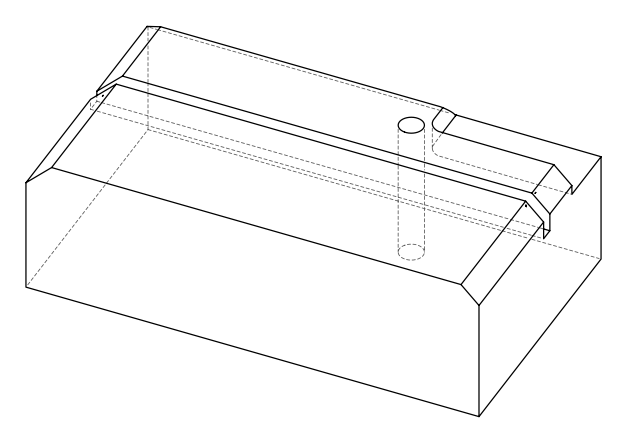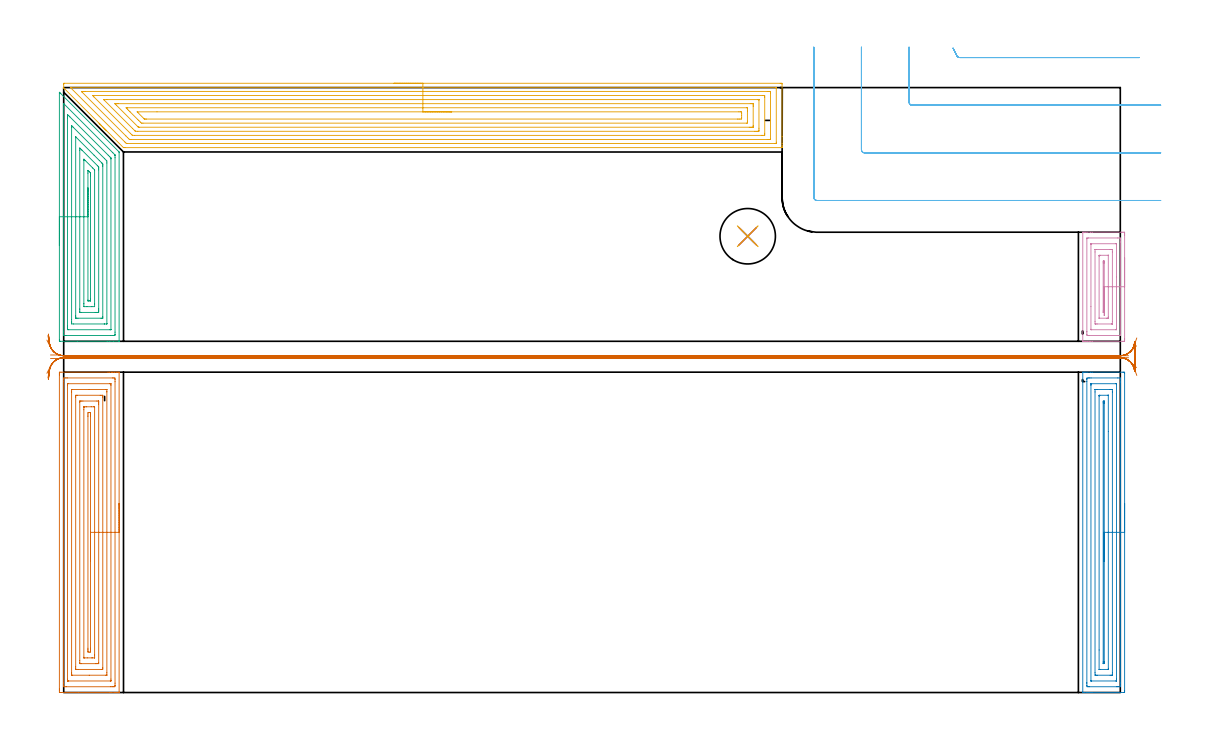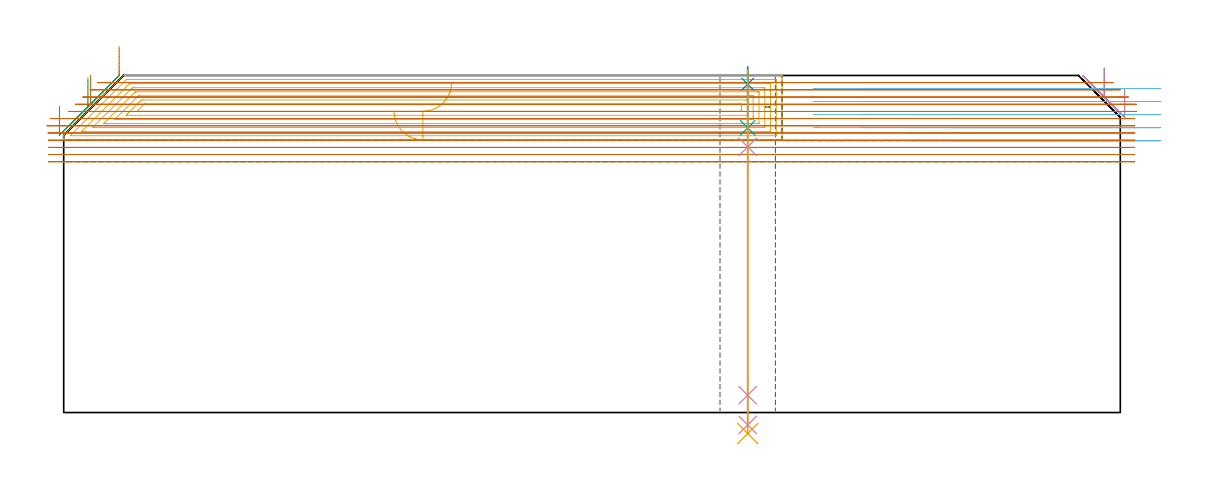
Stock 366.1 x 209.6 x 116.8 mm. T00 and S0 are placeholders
(PLAN: 11 operations, 6 tool changes, 60.7 min)
(1 AREA_MILL | FG_CHAMFER_SURFACE | UGT0205_001 | 7.36 min | 25485 mm3)
(2 AREA_MILL_1 | FG_CHAMFER_SURFACE_1 | UGT0205_001 | 5.52 min | 12416 mm3)
(3 AREA_MILL_2 | FG_CHAMFER_SURFACE_2 | UGT0205_001 | 5.13 min | 19103 mm3)
(4 AREA_MILL_3 | FG_CHAMFER_SURFACE_3 | UGT0205_001 | 2 min | 4989 mm3)
(5 AREA_MILL_4 | FG_CHAMFER_SURFACE_4 | UGT0205_001 | 15.74 min | 60773 mm3)
(6 MILL_CORNER_NOTCH_RECTANGULAR | CORNER_NOTCH_RECTANGULAR | UGT0201_105 | Follow Part, ap 5.5, ae 75% | 5.38 min | 129246 mm3)
(7 MILL_RECTANGULAR_SLOT | SLOT_RECTANGULAR | NXT0201_013 | Follow Part, ap 2.5, ae 75% | 18.33 min | 113952 mm3)
(8 SPOT_DRILL | STEP1HOLE | NXT0321_9005460120000 | 0.05 min | 182 mm3)
(9 DRILL_BLIND_HOLE_INTO_CENTER | STEP1HOLE | NXT0301_092 | 0.08 min | 1736 mm3)
(10 GUN_DRILL_THROUGH_HOLE | STEP1HOLE | UGT0307_009 | 0.6 min | 11285 mm3)
(11 DRILL_TO_ENLARGE_THROUGH_HOLE | STEP1HOLE | UGT0301_259 | 0.51 min | 20578 mm3)
(TOOL UGT0205_001 | Chamfer Mill 20 x 3 x 45 deg. | D20 FL50 Z2)
(TOOL UGT0201_105 | End Mill 22 mm | D22 FL25 Z2)
(TOOL NXT0201_013 | ENDMILL 10mm | D10 FL30 Z4)
(TOOL NXT0321_9005460120000 | NC Spot Drill, 142deg, 12mm, Carbide, Uncoated | D12 PA142 FL30 Z2)
(TOOL NXT0301_092 | Carbide Drill 12.1mm [860.1-1210-061A1-MM 2214] | D12.1 PA140 FL77 Z2)
(TOOL UGT0307_009 | Gun Drill 12 mm | D12 PA130 FL24 Z1)
(TOOL UGT0301_259 | Twist Drill 19.2 mm | D19.2 PA118 FL140 Z2)
(OP 1 AREA_MILL)
G17 G21 G94 G90
T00 M6
G54
G17 G0 G90 X19.2 Y65.5 S1061 M3
G43 Z126.8 H0
G94 G1 Y65.462 Z125.928 F250.
Y65.348 Z125.063
Y65.159 Z124.212
Y64.897 Z123.38
Y64.563 Z122.574
Y64.16 Z121.8
Y63.692 Z121.064
Y63.16 Z120.372
Y62.571 Z119.729
Y61.928 Z119.14
Y61.236 Z118.608
Y60.5 Z118.14
Y59.726 Z117.737
Y58.92 Z117.403
Y58.088 Z117.141
Y57.237 Z116.952
Y56.372 Z116.838
Y55.5 Z116.8
Y0.161
X19.197 Y0.01 Z116.788
X19.159 Y0.007 Z116.75
X18.793 Y0. Z116.392
X18.386 Z115.986
X17.746 Z115.341
X16.536 Z114.132
X15.966 Z113.561
X5.15 Z102.747
X-0.935 Y0.001 Z96.662
X-1.16 Y0.003 Z96.437
X-1.492 Y0.008 Z96.106
X-1.494 Y0.047 Z96.104
X-1.499 Y0.607 Z96.101
X-1.5 Y1.174 Z96.1
Y110.067
X-1.499 Y110.393 Z96.101
X-1.494 Y110.954 Z96.104
X-1.492 Y110.992 Z96.106
X-0.935 Y111. Z96.662
X15.361 Z112.956
X15.966 Z113.561
X16.536 Z114.132
X16.856 Z114.452
X17.425 Z115.021
X17.746 Z115.341
X18.387 Z115.986
X18.793 Z116.393
X19.159 Y110.993 Z116.75
X19.197 Y110.99 Z116.788
X19.2 Y110.839 Z116.8
Y55.5
X17.786 Z115.386
Y3.244
X17.784 Y2.392 Z115.384
X17.782 Y2.356 Z115.382
X17.746 Y2.01 Z115.346
X17.245 Y2.002 Z114.845
X16.856 Y2.001 Z114.456
X16.357 Y2. Z113.957
X0.844 Y2.001 Z98.444
X0.343 Y2.002 Z97.943
X-0.046 Y2.01 Z97.554
X-0.082 Y2.392 Z97.518
X-0.084 Y2.431 Z97.516
X-0.086 Y3.285 Z97.514
Y107.756
X-0.084 Y108.608 Z97.516
X-0.082 Y108.644 Z97.518
X-0.046 Y108.99 Z97.554
X0.455 Y108.998 Z98.055
X0.844 Y108.999 Z98.444
X1.343 Y109. Z98.943
X16.856 Y108.999 Z114.456
X17.357 Y108.998 Z114.957
X17.746 Y108.99 Z115.346
X17.782 Y108.608 Z115.382
X17.784 Y108.569 Z115.384
X17.786 Y107.715 Z115.386
Y55.5
X16.372 Z113.972
X16.371 Y4.664 Z113.971
Y4.177
X16.369 Y4.076 Z113.969
X16.366 Y4.026 Z113.966
X16.364 Y4.01 Z113.964
X16.319 Y4.007 Z113.919
X16.142 Y4.001 Z113.742
X1.734 Y4. Z99.334
X1.557 Y4.002 Z99.157
X1.439 Y4.005 Z99.039
X1.347 Y4.01 Z98.947
X1.335 Y4.024 Z98.935
X1.333 Y4.043 Z98.933
X1.331 Y4.177 Z98.931
X1.329 Y4.583 Z98.929
Y106.337
Y106.823
X1.331 Y106.924 Z98.931
X1.333 Y106.974 Z98.933
X1.335 Y106.99 Z98.935
X1.38 Y106.993 Z98.98
X1.558 Y106.999 Z99.158
X15.966 Y107. Z113.566
X16.143 Y106.998 Z113.743
X16.261 Y106.995 Z113.861
X16.353 Y106.99 Z113.953
X16.365 Y106.976 Z113.965
X16.367 Y106.957 Z113.967
X16.369 Y106.823 Z113.969
X16.371 Y106.417 Z113.971
X16.372 Y55.5 Z113.972
X14.957 Z112.557
Y6.855
X14.955 Y6.085 Z112.555
X14.953 Y6.032 Z112.553
X14.951 Y6.012 Z112.551
X14.932 Y6.01 Z112.532
X14.826 Y6.005 Z112.426
X14.613 Y6.001 Z112.213
X8.85 Y6. Z106.45
X3.072 Y6.001 Z100.672
X2.87 Y6.003 Z100.47
X2.77 Y6.008 Z100.37
X2.75 Y6.01 Z100.35
X2.748 Y6.024 Z100.348
X2.746 Y6.062 Z100.346
X2.743 Y6.735 Z100.343
Y6.855
Y104.145
X2.745 Y104.915 Z100.345
X2.747 Y104.968 Z100.347
X2.749 Y104.988 Z100.349
X2.768 Y104.991 Z100.368
X2.874 Y104.996 Z100.474
X3.087 Y104.999 Z100.687
X8.85 Y105. Z106.45
X14.628 Y104.999 Z112.228
X14.83 Y104.997 Z112.43
X14.93 Y104.992 Z112.53
X14.95 Y104.99 Z112.55
X14.952 Y104.976 Z112.552
X14.954 Y104.938 Z112.554
X14.957 Y104.265 Z112.557
Y104.145
Y55.5
X13.543 Z111.143
Y8.64
X13.541 Y8.396 Z111.141
X13.536 Y8.148 Z111.136
X13.53 Y8.01 Z111.13
X13.457 Y8.006 Z111.057
X13.298 Y8.002 Z110.898
X13.046 Y8. Z110.646
X5.04 Z102.64
X4.402 Y8.006 Z102.002
X4.191 Y8.01 Z101.791
X4.164 Y8.019 Z101.764
X4.161 Y8.099 Z101.761
X4.158 Y8.23 Z101.758
X4.157 Y8.886 Z101.757
Y102.36
X4.159 Y102.604 Z101.759
X4.164 Y102.852 Z101.764
X4.17 Y102.99 Z101.77
X4.243 Y102.994 Z101.843
X4.402 Y102.998 Z102.002
X4.654 Y103. Z102.254
X12.66 Z110.26
X13.298 Y102.994 Z110.898
X13.509 Y102.99 Z111.109
X13.536 Y102.981 Z111.136
X13.539 Y102.901 Z111.139
X13.542 Y102.77 Z111.142
X13.543 Y102.606 Z111.143
Y102.36
Y55.5
X12.129 Z109.729
X12.128 Y10.425 Z109.728
X12.126 Y10.119 Z109.726
X12.124 Y10.043 Z109.724
X12.122 Y10.014 Z109.722
X12.083 Y10.01 Z109.683
X11.94 Y10.003 Z109.54
X11.519 Y10.001 Z109.119
X11.053 Y10. Z108.653
X6.181 Y10.001 Z103.781
X5.712 Y10.003 Z103.312
X5.597 Y10.01 Z103.197
X5.578 Y10.016 Z103.178
X5.576 Y10.054 Z103.176
X5.573 Y10.143 Z103.173
X5.572 Y10.425 Z103.172
X5.571 Y11.038 Z103.171
X5.572 Y100.575 Z103.172
X5.574 Y100.881 Z103.174
X5.576 Y100.957 Z103.176
X5.578 Y100.986 Z103.178
X5.617 Y100.99 Z103.217
X5.76 Y100.997 Z103.36
X6.181 Y100.999 Z103.781
X6.647 Y101. Z104.247
X11.519 Y100.999 Z109.119
X11.988 Y100.997 Z109.588
X12.103 Y100.99 Z109.703
X12.122 Y100.984 Z109.722
X12.124 Y100.946 Z109.724
X12.127 Y100.857 Z109.727
X12.128 Y100.575 Z109.728
X12.129 Y99.962 Z109.729
Y55.5
X10.715 Z108.315
Y13.017
X10.714 Y12.21 Z108.314
X10.712 Y12.127 Z108.312
X10.708 Y12.041 Z108.308
X10.702 Y12.009 Z108.302
X10.681 Y12.007 Z108.281
X10.629 Y12.004 Z108.229
X9.949 Y12. Z107.549
X9.74 Z107.34
X8.17 Z105.77
X7.28 Z104.88
X7.071 Y12.003 Z104.671
X7.002 Y12.007 Z104.602
X6.995 Y12.009 Z104.595
X6.992 Y12.024 Z104.592
X6.988 Y12.068 Z104.588
X6.986 Y12.125 Z104.586
X6.985 Y12.21 Z104.585
Y97.983
X6.986 Y98.79 Z104.586
X6.988 Y98.873 Z104.588
X6.992 Y98.96 Z104.592
X6.998 Y98.991 Z104.598
X7.019 Y98.993 Z104.619
X7.071 Y98.996 Z104.671
X7.751 Y99. Z105.351
X7.96 Z105.56
X9.53 Z107.13
X10.42 Z108.02
X10.629 Y98.997 Z108.229
X10.698 Y98.993 Z108.298
X10.705 Y98.991 Z108.305
X10.708 Y98.977 Z108.308
X10.712 Y98.933 Z108.312
X10.714 Y98.875 Z108.314
X10.715 Y98.79 Z108.315
Y55.5
X9.3 Z106.9
Y15.329
X9.298 Y14.888 Z106.898
X9.294 Y14.443 Z106.894
X9.286 Y14.01 Z106.886
X8.845 Y14. Z106.445
X8.416 Y14.01 Z106.016
X8.407 Y14.148 Z106.007
X8.403 Y14.444 Z106.003
X8.4 Y14.888 Z106.
Y15.34
Y95.671
X8.402 Y96.112 Z106.002
X8.406 Y96.557 Z106.006
X8.414 Y96.99 Z106.014
X8.855 Y97. Z106.455
X9.284 Y96.99 Z106.884
X9.293 Y96.852 Z106.893
X9.297 Y96.556 Z106.897
X9.3 Y96.112 Z106.9
Y95.66
Y55.5
Y54.628 Z106.939
Y53.764 Z107.052
Y52.912 Z107.241
Y52.08 Z107.504
Y51.274 Z107.837
Y50.5 Z108.24
Y49.764 Z108.709
Y49.072 Z109.24
Y48.429 Z109.829
Y47.84 Z110.473
Y47.309 Z111.165
Y46.84 Z111.9
Y46.437 Z112.674
Y46.103 Z113.48
Y45.841 Z114.312
Y45.652 Z115.164
Y45.538 Z116.029
Y45.5 Z116.9
G0 Z126.8
M5
M2
(OP 2 AREA_MILL_1)
G17 G21 G94 G90
T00 M6
G54
G17 G0 G90 X367.6 Y65.5 S1061 M3
G43 Z126.8 H0
Z112.3
G94 G1 Y65.462 Z111.428 F250.
Y65.348 Z110.563
Y65.159 Z109.712
Y64.897 Z108.88
Y64.563 Z108.074
Y64.16 Z107.3
Y63.692 Z106.564
Y63.16 Z105.872
Y62.571 Z105.229
Y61.928 Z104.64
Y61.236 Z104.108
Y60.5 Z103.64
Y59.726 Z103.237
Y58.92 Z102.903
Y58.088 Z102.641
Y57.236 Z102.452
Y56.372 Z102.338
Y55.5 Z102.3
Y0.607
X367.597 Y0.286 Z102.302
X367.592 Y0.01 Z102.306
X367.311 Y0. Z102.586
X356.344 Z113.55
X355.775 Z114.122
X355.454 Z114.442
X354.885 Z115.012
X354.564 Z115.331
X353.513 Z116.386
X353.144 Y0.007 Z116.747
X353.103 Y0.01 Z116.788
X353.1 Y0.161 Z116.8
Y110.839
X353.103 Y110.99 Z116.788
X353.144 Y110.993 Z116.747
X353.513 Y111. Z116.386
X353.922 Z115.977
X354.564 Z115.331
X355.775 Z114.122
X356.344 Z113.55
X367.026 Z102.871
X367.313 Y110.998 Z102.584
X367.592 Y110.99 Z102.306
X367.599 Y110.711 Z102.299
X367.6 Y55.5 Z102.3
X366.186 Z103.714
Y3.235
X366.182 Y2.392 Z103.718
X366.18 Y2.349 Z103.72
X366.136 Y2.01 Z103.764
X365.635 Y2.002 Z104.265
X365.246 Y2.001 Z104.654
X364.747 Y2. Z105.153
X355.454 Y2.001 Z114.446
X354.952 Y2.003 Z114.948
X354.564 Y2.01 Z115.336
X354.521 Y2.392 Z115.379
X354.518 Y2.438 Z115.382
X354.514 Y3.285 Z115.386
Y3.335
Y107.765
X354.518 Y108.608 Z115.382
X354.521 Y108.651 Z115.379
X354.564 Y108.99 Z115.336
X355.065 Y108.998 Z114.835
X355.454 Y108.999 Z114.446
X355.953 Y109. Z113.947
X365.246 Y108.999 Z104.654
X365.748 Y108.997 Z104.152
X366.136 Y108.99 Z103.764
X366.179 Y108.608 Z103.721
X366.182 Y108.562 Z103.718
X366.186 Y107.715 Z103.714
Y107.666
Y55.5
X364.772 Z105.128
X364.771 Y4.653 Z105.129
X364.769 Y4.177 Z105.131
X364.767 Y4.074 Z105.133
X364.765 Y4.025 Z105.135
X364.757 Y4.01 Z105.143
X364.709 Y4.007 Z105.191
X364.532 Y4.001 Z105.368
X356.167 Z113.733
X356.05 Y4.003 Z113.85
X355.956 Y4.008 Z113.944
X355.934 Y4.011 Z113.966
X355.932 Y4.016 Z113.968
X355.93 Y4.039 Z113.97
X355.929 Y4.177 Z113.971
Y106.347
X355.931 Y106.823 Z113.969
X355.933 Y106.926 Z113.967
X355.935 Y106.975 Z113.965
X355.944 Y106.99 Z113.956
X355.991 Y106.993 Z113.909
X356.168 Y106.999 Z113.732
X364.533 Z105.367
X364.651 Y106.997 Z105.249
X364.744 Y106.992 Z105.156
X364.766 Y106.989 Z105.134
X364.768 Y106.984 Z105.132
X364.77 Y106.961 Z105.13
X364.771 Y106.823 Z105.129
X364.772 Y55.5 Z105.128
X363.357 Z106.543
Y6.855
X363.353 Y6.076 Z106.547
X363.351 Y6.022 Z106.549
X363.344 Y6.01 Z106.556
X363.321 Y6.007 Z106.579
X363.215 Y6.003 Z106.685
X363.002 Y6.001 Z106.898
X362.575 Y6. Z107.325
X358.087 Z111.813
X357.683 Y6.003 Z112.217
X357.481 Y6.006 Z112.419
X357.381 Y6.01 Z112.519
X357.349 Y6.021 Z112.551
X357.343 Y6.855 Z112.557
Y104.145
X357.347 Y104.924 Z112.553
X357.349 Y104.978 Z112.551
X357.356 Y104.99 Z112.544
X357.379 Y104.993 Z112.521
X357.485 Y104.997 Z112.415
X357.698 Y104.999 Z112.202
X358.125 Y105. Z111.775
X362.613 Z107.287
X363.017 Y104.997 Z106.883
X363.219 Y104.994 Z106.681
X363.32 Y104.99 Z106.58
X363.351 Y104.979 Z106.549
X363.357 Y104.145 Z106.543
Y55.5
X361.943 Z107.957
Y8.382
X361.941 Y8.123 Z107.959
X361.939 Y8.05 Z107.961
X361.936 Y8.012 Z107.964
X361.923 Y8.01 Z107.977
X361.845 Y8.005 Z108.055
X361.685 Y8.001 Z108.215
X359.015 Z110.885
X358.762 Z111.138
X358.759 Y8.004 Z111.141
X358.758 Y8.005 Z111.142
X358.757 Y14.74 Z111.143
Y102.618
X358.759 Y102.877 Z111.141
X358.761 Y102.95 Z111.139
X358.764 Y102.988 Z111.136
X358.777 Y102.99 Z111.123
X358.855 Y102.995 Z111.045
X359.015 Y102.999 Z110.885
X361.685 Z108.215
X361.938 Z107.962
X361.941 Y102.996 Z107.959
X361.942 Y102.995 Z107.958
X361.943 Y90.451 Z107.957
Y55.5
X360.529 Z109.371
Y10.692
X360.528 Y10.425 Z109.372
X360.526 Y10.256 Z109.374
X360.522 Y10.037 Z109.378
X360.32 Y10.009 Z109.58
X360.201 Y10.01 Z109.699
X360.178 Y10.014 Z109.722
X360.175 Y10.057 Z109.725
X360.172 Y10.157 Z109.728
X360.171 Y10.425 Z109.729
Y10.784
Y100.308
X360.172 Y100.575 Z109.728
X360.174 Y100.744 Z109.726
X360.178 Y100.963 Z109.722
X360.38 Y100.991 Z109.52
X360.499 Y100.99 Z109.401
X360.522 Y100.986 Z109.378
X360.525 Y100.943 Z109.375
X360.528 Y100.843 Z109.372
X360.529 Y100.575 Z109.371
Y100.216
Y55.5
Y54.628 Z109.409
Y53.764 Z109.523
Y52.912 Z109.712
Y52.08 Z109.974
Y51.274 Z110.308
Y50.5 Z110.711
Y49.764 Z111.18
Y49.072 Z111.711
Y48.429 Z112.3
Y47.84 Z112.943
Y47.308 Z113.635
Y46.84 Z114.371
Y46.437 Z115.145
Y46.103 Z115.951
Y45.841 Z116.783
Y45.652 Z117.635
Y45.538 Z118.499
Y45.5 Z119.371
G0 Z126.8
M5
M2
(OP 3 AREA_MILL_2)
G17 G21 G94 G90
T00 M6
G54
G17 G0 G90 X-1.5 Y154.85 S1061 M3
G43 Z126.8 H0
Z106.1
G94 G1 Y154.888 Z105.228 F250.
Y155.002 Z104.364
Y155.191 Z103.512
Y155.453 Z102.68
Y155.787 Z101.874
Y156.19 Z101.1
Y156.658 Z100.364
Y157.19 Z99.672
Y157.779 Z99.029
Y158.422 Z98.44
Y159.114 Z97.908
Y159.85 Z97.44
Y160.624 Z97.037
Y161.43 Z96.703
Y162.262 Z96.441
Y163.114 Z96.252
Y163.978 Z96.138
Y164.85 Z96.1
Y207.797
X-1.497 Y207.913 Z96.102
X-1.492 Y207.986 Z96.106
X-1.38 Y207.879 Z96.216
X-1.256 Y207.757 Z96.342
X-1.011 Y207.512 Z96.588
X19.105 Y187.395 Z116.704
X19.2 Y187.294 Z116.784
Y187.043 Z116.8
Y121.795
X19.197 Y121.71 Z116.789
X19.176 Y121.706 Z116.768
X18.957 Y121.7 Z116.556
X17.238 Z114.837
X15.966 Z113.564
X15.775 Z113.373
X15.077 Z112.67
X4.734 Z102.331
X-1.16 Z96.436
X-1.286 Y121.701 Z96.311
X-1.491 Y121.71 Z96.105
X-1.499 Y121.914 Z96.099
X-1.5 Y122.239 Z96.1
Y164.85
X-0.086 Z97.514
Y203.95
X-0.085 Y203.99 Z97.515
X-0.082 Y204.07 Z97.518
X-0.079 Y204.113 Z97.521
X-0.074 Z97.526
X-0.046 Y204.089 Z97.554
X0.139 Y203.91 Z97.739
X17.007 Y187.043 Z114.607
X17.746 Y186.296 Z115.346
X17.776 Y186.262 Z115.376
X17.782 Y186.195 Z115.382
X17.783 Y186.155 Z115.383
X17.786 Y185.308 Z115.386
Y124.862
X17.782 Y124.015 Z115.382
X17.78 Y123.98 Z115.38
X17.746 Y123.71 Z115.346
X17.169 Y123.702 Z114.769
X16.856 Y123.701 Z114.456
X16.282 Y123.7 Z113.882
X0.844 Y123.701 Z98.444
X0.266 Y123.703 Z97.866
X-0.046 Y123.71 Z97.554
X-0.08 Y124.015 Z97.52
X-0.083 Y124.052 Z97.517
X-0.086 Y124.902 Z97.514
Y124.943
Y164.85
X1.328 Z98.928
X1.329 Y198.987 Z98.929
X1.331 Y199.471 Z98.931
X1.335 Y199.869 Z98.935
X1.342 Y200.246 Z98.942
X1.734 Y199.862 Z99.334
X2.129 Y199.471 Z99.729
X15.445 Y186.155 Z113.045
X15.966 Y185.631 Z113.566
X16.323 Y185.268 Z113.923
X16.365 Y185.212 Z113.965
X16.367 Y185.166 Z113.967
X16.369 Y185.065 Z113.969
X16.371 Y184.864 Z113.971
Y125.79
X16.37 Y125.74 Z113.97
X16.368 Y125.716 Z113.968
X16.366 Y125.712 Z113.966
X16.327 Y125.708 Z113.927
X16.147 Y125.702 Z113.747
X16.057 Y125.7 Z113.657
X1.734 Z99.334
X1.346 Y125.71 Z98.946
X1.335 Y125.736 Z98.935
X1.334 Y125.79 Z98.934
X1.33 Y126.193 Z98.93
X1.329 Y126.678 Z98.929
X1.328 Y127.082 Z98.928
Y164.85
X2.743 Z100.343
Y195.92
X2.745 Y196.218 Z100.345
X2.748 Y196.366 Z100.348
X2.749 Y196.387 Z100.349
X2.769 Y196.372 Z100.369
X2.815 Y196.33 Z100.415
X3.231 Y195.92 Z100.831
X14.187 Y184.963 Z111.787
X14.764 Y184.38 Z112.364
X14.95 Y184.183 Z112.55
X14.957 Y183.492 Z112.557
Y127.877
X14.956 Y127.781 Z112.556
X14.953 Y127.734 Z112.553
X14.951 Y127.716 Z112.551
X14.935 Y127.707 Z112.535
X14.187 Y127.701 Z111.787
X14.052 Y127.7 Z111.652
X3.377 Y127.701 Z100.977
X2.76 Y127.71 Z100.36
X2.745 Y128.331 Z100.345
X2.744 Y128.453 Z100.344
X2.743 Y129.222 Z100.343
Y164.85
X4.157 Z101.757
X4.158 Y192.369 Z101.758
X4.159 Y192.476 Z101.759
X4.16 Y192.504 Z101.76
X4.162 Y192.52 Z101.762
X4.205 Y192.485 Z101.805
X4.331 Y192.369 Z101.931
X10.547 Y186.155 Z108.147
X12.322 Y184.38 Z109.922
X13.209 Y183.492 Z110.809
X13.298 Y183.401 Z110.898
X13.493 Y183.196 Z111.093
X13.536 Y183.139 Z111.136
X13.539 Y183.012 Z111.139
X13.541 Y182.849 Z111.141
X13.543 Y182.604 Z111.143
Y182.36
Y130.229
X13.542 Y129.985 Z111.142
X13.537 Y129.74 Z111.137
X13.536 Y129.714 Z111.136
X13.528 Y129.71 Z111.128
X13.496 Y129.705 Z111.096
X13.43 Y129.702 Z111.03
X13.298 Y129.7 Z110.898
X12.938 Z110.538
X4.932 Z102.532
X4.402 Y129.704 Z102.002
X4.226 Y129.707 Z101.826
X4.168 Y129.71 Z101.768
X4.164 Y129.821 Z101.764
X4.16 Y129.984 Z101.76
X4.158 Y130.229 Z101.758
X4.157 Y130.473 Z101.757
Y164.85
X5.571 Z103.171
Y187.931
X5.573 Y188.538 Z103.173
X5.575 Y188.626 Z103.175
X5.577 Y188.662 Z103.177
X5.754 Y188.491 Z103.354
X6.04 Y188.211 Z103.64
X6.181 Y188.071 Z103.781
X6.322 Y187.931 Z103.922
X11.648 Y182.604 Z109.248
X11.776 Y182.473 Z109.376
X12.029 Y182.212 Z109.629
X12.122 Y182.104 Z109.722
X12.124 Y182.071 Z109.724
X12.127 Y181.997 Z109.727
X12.128 Y181.717 Z109.728
X12.129 Y181.108 Z109.729
Y132.892
X12.128 Y132.284 Z109.728
X12.125 Y132.004 Z109.725
X12.121 Y131.71 Z109.721
X11.821 Y131.703 Z109.421
X11.519 Y131.701 Z109.119
X10.934 Y131.7 Z108.534
X6.181 Y131.701 Z103.781
X5.593 Y131.703 Z103.193
X5.583 Y131.71 Z103.183
X5.578 Y131.718 Z103.178
X5.574 Y132.004 Z103.174
X5.571 Y132.613 Z103.171
Y132.892
Y164.85
X6.985 Z104.585
X6.986 Y184.465 Z104.586
X6.987 Y184.551 Z104.587
X6.992 Y184.721 Z104.592
X6.996 Y184.797 Z104.596
X7.018 Y184.777 Z104.618
X7.071 Y184.729 Z104.671
X7.423 Y184.38 Z105.023
X10.085 Y181.717 Z107.685
X10.629 Y181.163 Z108.229
X10.708 Y181.08 Z108.308
X10.712 Y180.914 Z108.312
X10.714 Y180.829 Z108.314
Y134.582
X10.708 Y133.78 Z108.308
X10.702 Y133.707 Z108.302
X9.74 Y133.7 Z107.34
X8.04 Z105.64
X7.149 Y133.701 Z104.749
X7.071 Y133.705 Z104.671
X6.997 Y133.71 Z104.597
X6.992 Y133.78 Z104.592
X6.989 Y133.862 Z104.589
X6.985 Y134.667 Z104.585
Y134.753
Y164.85
X8.399 Z105.999
X8.4 Y179.941 Z106.
X8.401 Y180.389 Z106.001
X8.405 Y180.829 Z106.005
X8.406 Y180.922 Z106.006
X8.514 Y180.829 Z106.114
X8.85 Y180.5 Z106.45
X9.129 Y180.217 Z106.729
X9.267 Y180.074 Z106.867
X9.294 Y180.04 Z106.894
X9.296 Y180.005 Z106.896
X9.298 Y179.941 Z106.898
X9.3 Y179.492 Z106.9
Y179.054
Y136.443
X9.299 Y135.994 Z106.899
X9.297 Y135.844 Z106.897
X9.294 Y135.726 Z106.894
X9.287 Y135.709 Z106.887
X9.268 Y135.706 Z106.868
X9.222 Y135.704 Z106.822
X8.85 Y135.701 Z106.45
X8.704 Z106.304
X8.477 Y135.706 Z106.077
X8.421 Y135.71 Z106.021
X8.406 Y135.716 Z106.006
X8.404 Y135.731 Z106.004
X8.402 Y135.776 Z106.002
X8.4 Y136.004 Z106.
X8.399 Y164.85 Z105.999
Y165.722 Z106.038
Y166.586 Z106.151
Y167.438 Z106.34
Y168.27 Z106.603
Y169.076 Z106.936
Y169.85 Z107.339
Y170.586 Z107.808
Y171.278 Z108.339
Y171.921 Z108.928
Y172.51 Z109.572
Y173.042 Z110.264
Y173.51 Z110.999
Y173.913 Z111.773
Y174.247 Z112.579
Y174.509 Z113.411
Y174.698 Z114.263
Y174.812 Z115.128
Y174.85 Z115.999
G0 Z126.8
M5
M2
(OP 4 AREA_MILL_3)
G17 G21 G94 G90
T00 M6
G54
G17 G0 G90 X367.6 Y150.6 S1061 M3
G43 Z126.8 H0
Z112.3
G94 G1 Y150.562 Z111.428 F250.
Y150.448 Z110.564
Y150.259 Z109.712
Y149.997 Z108.88
Y149.663 Z108.074
Y149.26 Z107.3
Y148.792 Z106.564
Y148.26 Z105.872
Y147.671 Z105.229
Y147.028 Z104.64
Y146.336 Z104.109
Y145.6 Z103.64
Y144.826 Z103.237
Y144.02 Z102.903
Y143.188 Z102.641
Y142.336 Z102.452
Y141.472 Z102.338
Y140.6 Z102.3
Y122.623
X367.599 Y122.305 Z102.301
X367.594 Y121.736 Z102.304
X367.591 Y121.707 Z102.306
X367.026 Y121.7 Z102.871
X356.344 Z113.55
X355.771 Z114.126
X355.454 Z114.442
X354.881 Z115.015
X354.564 Z115.331
X353.93 Z115.97
X353.508 Z116.391
X353.146 Z116.745
X353.103 Y121.709 Z116.788
X353.1 Y121.859 Z116.8
Y159.341
X353.103 Y159.49 Z116.788
X353.144 Y159.493 Z116.748
X353.508 Y159.5 Z116.391
X353.93 Z115.969
X354.564 Z115.331
X355.771 Z114.126
X356.344 Z113.55
X366.423 Z103.474
X367.026 Y159.497 Z102.871
X367.592 Y159.493 Z102.306
X367.594 Y159.464 Z102.304
X367.599 Y158.895 Z102.301
X367.6 Y158.32 Z102.3
Y140.6
X366.186 Z103.714
X366.185 Y123.991 Z103.715
X366.183 Y123.891 Z103.717
X366.178 Y123.71 Z103.722
X366.136 Y123.708 Z103.764
X365.634 Y123.701 Z104.266
X355.454 Z114.446
X354.95 Y123.703 Z114.95
X354.564 Y123.71 Z115.336
X354.521 Y124.09 Z115.379
X354.518 Y124.136 Z115.382
X354.514 Y124.982 Z115.386
Y125.032
X354.515 Y157.209 Z115.385
X354.517 Y157.309 Z115.383
X354.522 Y157.49 Z115.378
X354.564 Y157.492 Z115.336
X355.066 Y157.499 Z114.834
X365.246 Z104.654
X365.75 Y157.497 Z104.15
X366.136 Y157.49 Z103.764
X366.179 Y157.11 Z103.721
X366.182 Y157.064 Z103.718
X366.186 Y156.218 Z103.714
Y156.168
Y140.6
X364.772 Z105.128
X364.771 Y125.875 Z105.129
X364.77 Y125.771 Z105.13
X364.767 Y125.72 Z105.133
X364.766 Y125.714 Z105.134
X364.753 Y125.71 Z105.147
X364.705 Y125.705 Z105.195
X364.53 Y125.7 Z105.37
X356.17 Y125.701 Z113.73
X356.054 Y125.702 Z113.846
X355.961 Y125.706 Z113.939
X355.935 Y125.71 Z113.965
X355.934 Y125.715 Z113.966
X355.931 Y125.736 Z113.969
X355.929 Y125.875 Z113.971
X355.928 Y133.788 Z113.972
X355.929 Y155.325 Z113.971
X355.93 Y155.429 Z113.97
X355.933 Y155.48 Z113.967
X355.934 Y155.486 Z113.966
X355.947 Y155.49 Z113.953
X355.996 Y155.495 Z113.904
X356.17 Y155.499 Z113.73
X364.53 Y155.5 Z105.37
X364.647 Y155.498 Z105.254
X364.739 Y155.494 Z105.161
X364.765 Y155.49 Z105.135
X364.767 Y155.485 Z105.133
X364.769 Y155.464 Z105.131
X364.771 Y155.325 Z105.129
X364.772 Y144.058 Z105.128
Y140.6
X363.357 Z106.543
Y128.552
X363.356 Y127.77 Z106.544
X363.353 Y127.717 Z106.547
X363.351 Y127.71 Z106.549
X363.345 Y127.706 Z106.555
X363.319 Y127.703 Z106.581
X363.213 Y127.701 Z106.687
X363. Y127.7 Z106.9
X358.084 Z111.816
X357.683 Y127.702 Z112.217
X357.482 Y127.706 Z112.418
X357.383 Y127.71 Z112.517
X357.349 Y127.719 Z112.551
X357.343 Y128.552 Z112.557
Y152.648
X357.344 Y153.43 Z112.556
X357.347 Y153.483 Z112.553
X357.349 Y153.489 Z112.551
X357.355 Y153.494 Z112.545
X357.381 Y153.497 Z112.519
X357.487 Y153.499 Z112.413
X357.7 Y153.5 Z112.2
X362.616 Z107.284
X363.017 Y153.498 Z106.883
X363.218 Y153.494 Z106.682
X363.317 Y153.49 Z106.583
X363.351 Y153.481 Z106.549
X363.357 Y152.648 Z106.543
Y140.6
X361.943 Z107.957
Y130.079
X361.941 Y129.82 Z107.959
X361.939 Y129.747 Z107.961
X361.936 Y129.71 Z107.964
X361.923 Y129.707 Z107.977
X361.844 Y129.703 Z108.056
X361.685 Y129.701 Z108.215
X361.43 Y129.7 Z108.47
X358.759 Y129.701 Z111.141
X358.758 Y129.702 Z111.142
X358.757 Y151.121 Z111.143
X358.759 Y151.38 Z111.141
X358.761 Y151.453 Z111.139
X358.764 Y151.49 Z111.136
X358.777 Y151.493 Z111.123
X358.856 Y151.497 Z111.044
X359.015 Y151.499 Z110.885
X359.27 Y151.5 Z110.63
X361.941 Y151.499 Z107.959
X361.942 Y151.498 Z107.958
X361.943 Y140.6 Z107.957
X360.529 Z109.371
Y132.389
X360.528 Y132.122 Z109.372
X360.526 Y131.954 Z109.374
X360.522 Y131.734 Z109.378
X360.317 Y131.709 Z109.583
X360.201 Y131.71 Z109.699
X360.178 Y131.713 Z109.722
X360.176 Y131.755 Z109.724
X360.173 Y131.853 Z109.727
X360.172 Y132.122 Z109.728
X360.171 Y132.481 Z109.729
X360.172 Y148.811 Z109.728
X360.174 Y149.078 Z109.726
X360.178 Y149.436 Z109.722
X360.185 Y149.49 Z109.715
X360.229 Y149.493 Z109.671
X360.377 Y149.497 Z109.523
X360.499 Y149.49 Z109.401
X360.522 Y149.487 Z109.378
X360.524 Y149.445 Z109.376
X360.527 Y149.347 Z109.373
X360.528 Y149.078 Z109.372
X360.529 Y148.811 Z109.371
Y140.6
Y139.728 Z109.409
Y138.864 Z109.523
Y138.012 Z109.712
Y137.18 Z109.974
Y136.374 Z110.308
Y135.6 Z110.711
Y134.864 Z111.18
Y134.172 Z111.711
Y133.529 Z112.3
Y132.94 Z112.943
Y132.408 Z113.635
Y131.94 Z114.371
Y131.537 Z115.145
Y131.203 Z115.951
Y130.941 Z116.783
Y130.752 Z117.635
Y130.638 Z118.5
Y130.6 Z119.371
G0 Z126.8
M5
M2
(OP 5 AREA_MILL_4)
G17 G21 G94 G90
T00 M6
G54
G17 G0 G90 X114.45 Y211.1 S1061 M3
G43 Z126.8 H0
Z104.5
G94 G1 X114.488 Z103.628 F250.
X114.602 Z102.764
X114.791 Z101.912
X115.053 Z101.08
X115.387 Z100.274
X115.79 Z99.5
X116.258 Z98.764
X116.79 Z98.072
X117.379 Z97.429
X118.022 Z96.84
X118.714 Z96.308
X119.45 Z95.84
X120.224 Z95.437
X121.03 Z95.103
X121.862 Z94.841
X122.714 Z94.652
X123.578 Z94.538
X124.45 Z94.5
X248.273
X248.649 Y211.097 Z94.502
X248.89 Y211.092 Z94.506
X248.9 Y210.847 Z94.75
Y192.597 Z112.999
Y190.203 Z115.392
Y189.487 Z116.112
Y189.217 Z116.383
Y188.83 Z116.761
X248.891 Y188.803 Z116.788
X248.72 Y188.8 Z116.8
X21.19
X20.7 Y188.807 Z116.793
X20.67 Y188.83 Z116.77
X14.865 Y194.633 Z110.963
X14.802 Y194.698 Z110.901
X14.634 Y194.866 Z110.733
X14.57 Y194.929 Z110.668
X14.509 Y194.991 Z110.608
X14.336 Y195.164 Z110.435
X14.274 Y195.224 Z110.373
X14.216 Y195.283 Z110.316
X14.038 Y195.462 Z110.137
X13.979 Y195.519 Z110.077
X13.923 Y195.576 Z110.023
X13.74 Y195.76 Z109.839
X13.684 Y195.815 Z109.782
X13.63 Y195.869 Z109.73
X13.442 Y196.058 Z109.541
X13.388 Y196.11 Z109.487
X13.338 Y196.162 Z109.437
X13.144 Y196.356 Z109.243
X13.093 Y196.406 Z109.191
X13.045 Y196.455 Z109.144
X12.846 Y196.654 Z108.945
X12.798 Y196.701 Z108.896
X12.752 Y196.747 Z108.852
X12.548 Y196.952 Z108.647
X12.502 Y196.996 Z108.601
X12.459 Y197.04 Z108.559
X12.25 Y197.25 Z108.349
X0.329 Y209.17 Z96.428
X0.244 Y209.254 Z96.342
X0.031 Y209.468 Z96.131
X0.024 Y209.476 Z96.124
X0. Y209.499 Z96.099
Y210.762 Z94.833
Y210.941 Z94.655
X0.002 Y211.091 Z94.505
X0.18 Y211.1 Z94.5
X124.45
Y209.686 Z95.914
X246.707
X246.813 Y209.684 Z95.916
X246.865 Y209.682 Z95.918
X246.885 Y209.679 Z95.921
X246.89 Y209.667 Z95.933
X246.895 Y209.548 Z96.052
X246.9 Y209.286 Z96.314
X246.899 Y190.678 Z114.922
X246.891 Y190.266 Z115.334
X246.888 Y190.22 Z115.38
X246.87 Y190.218 Z115.382
X246.815 Y190.216 Z115.384
X246.705 Y190.215 Z115.385
X246.484 Y190.214 Z115.386
X22.072
X21.852 Y190.218 Z115.382
X21.747 Y190.221 Z115.379
X21.532 Y190.428 Z115.172
X21.19 Y190.761 Z114.839
X2.322 Y209.629 Z95.971
X2.298 Y209.661 Z95.939
X2.287 Y209.679 Z95.921
X2.427 Y209.686 Z95.914
X124.45
Y208.272 Z97.328
X243.802 Y208.271 Z97.329
X244.348 Y208.27 Z97.33
X244.696 Y208.267 Z97.333
X244.812 Y208.265 Z97.335
X244.89 Y208.255 Z97.345
X244.894 Y208.127 Z97.473
X244.898 Y207.925 Z97.675
X244.9 Y207.723 Z97.877
X244.899 Y191.774 Z113.826
X244.896 Y191.706 Z113.894
X244.89 Y191.653 Z113.947
X244.885 Y191.635 Z113.965
X244.87 Y191.634 Z113.966
X244.696 Y191.631 Z113.969
X244.152 Y191.629 Z113.971
X243.802 Y191.628 Z113.972
X23.327 Y191.629 Z113.971
X22.978 Y191.631 Z113.969
X22.862 Y191.633 Z113.967
X22.774 Y191.637 Z113.963
X22.706 Y191.702 Z113.898
X22.427 Y191.975 Z113.625
X22.084 Y192.315 Z113.285
X21.538 Y192.861 Z112.739
X6.474 Y207.925 Z97.675
X6.34 Y208.061 Z97.539
X6.235 Y208.171 Z97.429
X6.168 Y208.243 Z97.357
X6.154 Y208.265 Z97.335
X6.187 Y208.266 Z97.334
X6.538 Y208.27 Z97.33
X6.886 Y208.271 Z97.329
X7.43 Y208.272 Z97.328
X124.45
Y206.857 Z98.743
X242.198
X242.785 Y206.855 Z98.745
X242.847 Y206.854 Z98.746
X242.884 Y206.851 Z98.749
X242.89 Y206.81 Z98.79
X242.895 Y206.594 Z99.006
X242.9 Y206.161 Z99.439
Y193.756 Z111.844
X242.895 Y193.308 Z112.292
X242.89 Y193.09 Z112.51
X242.881 Y193.049 Z112.551
X242.826 Y193.047 Z112.553
X242.724 Y193.044 Z112.556
X242.014 Y193.043 Z112.557
X241.831
X24.583
X23.872 Y193.048 Z112.552
X23.829 Y193.05 Z112.55
X23.782 Y193.078 Z112.522
X23.683 Y193.173 Z112.427
X23.486 Y193.364 Z112.236
X23.101 Y193.747 Z111.853
X10.462 Y206.387 Z99.213
X10.028 Y206.83 Z98.77
X10.01 Y206.85 Z98.75
X10.022 Y206.852 Z98.748
X10.083 Y206.855 Z98.745
X10.209 Y206.857 Z98.743
X124.45
Y205.443 Z100.157
X240.404 Y205.442 Z100.158
X240.76 Y205.439 Z100.161
X240.861 Y205.436 Z100.164
X240.891 Y205.431 Z100.169
X240.893 Y205.42 Z100.18
X240.897 Y205.362 Z100.238
X240.899 Y205.267 Z100.333
X240.9 Y195.519 Z110.081
X240.899 Y194.853 Z110.747
X240.894 Y194.633 Z110.967
X240.89 Y194.473 Z111.127
X240.582 Y194.463 Z111.137
X240.402 Y194.459 Z111.141
X240.226 Y194.458 Z111.142
X239.51 Y194.457 Z111.143
X25.66 Y194.458 Z111.142
X24.939 Y194.462 Z111.138
X24.86 Y194.464 Z111.136
X24.766 Y194.54 Z111.06
X24.668 Y194.633 Z110.967
X23.872 Y195.426 Z110.174
X14.031 Y205.267 Z100.333
X13.867 Y205.436 Z100.164
X14.932 Y205.443 Z100.157
X124.45
Y204.029 Z101.571
X237.9 Y204.028 Z101.572
X238.438 Y204.025 Z101.575
X238.8 Y204.022 Z101.578
X238.89 Y204.014 Z101.586
X238.896 Y203.927 Z101.673
X238.899 Y203.494 Z102.106
X238.9 Y203.037 Z102.563
X238.899 Y196.406 Z109.194
X238.895 Y195.952 Z109.648
X238.89 Y195.888 Z109.712
X238.841 Y195.878 Z109.722
X238.708 Y195.875 Z109.725
X238.438 Y195.873 Z109.727
X238.083 Y195.871 Z109.729
X237.544
X26.199
X25.93 Y195.873 Z109.727
X25.897 Y195.875 Z109.725
X25.885 Y195.878 Z109.722
X25.86 Y195.897 Z109.703
X25.77 Y195.981 Z109.619
X25.66 Y196.088 Z109.512
X18.254 Y203.494 Z102.106
X18.006 Y203.746 Z101.854
X17.845 Y203.913 Z101.687
X17.742 Y204.023 Z101.577
X17.789 Y204.024 Z101.576
X17.971 Y204.027 Z101.573
X18.508 Y204.029 Z101.571
X18.863
X124.45
Y202.615 Z102.985
X236.644
X236.89 Y202.608 Z102.992
X236.897 Y202.364 Z103.236
X236.9 Y201.722 Z103.878
Y201.475 Z104.125
X236.899 Y197.931 Z107.669
X236.89 Y197.292 Z108.308
X236.656 Y197.285 Z108.315
X27.455
X26.918 Y197.292 Z108.308
X26.554 Y197.646 Z107.954
X26.02 Y198.178 Z107.422
X25.66 Y198.537 Z107.063
X22.978 Y201.219 Z104.381
X22.475 Y201.722 Z103.878
X22.084 Y202.115 Z103.485
X21.601 Y202.608 Z102.992
X22.078 Y202.615 Z102.985
X22.084
X124.45
Y201.2 Z104.4
X233.968
X234.497 Y201.198 Z104.402
X234.862 Y201.193 Z104.407
X234.897 Y200.836 Z104.764
X234.899 Y200.799 Z104.801
X234.9 Y199.95 Z105.65
X234.899 Y199.064 Z106.536
X234.898 Y199.028 Z106.572
X234.862 Y198.707 Z106.893
X234.334 Y198.701 Z106.899
X233.968 Y198.7 Z106.9
X233.442
X28.71
X28.342 Y198.702 Z106.898
X27.976 Y198.707 Z106.893
X27.943 Y198.715 Z106.885
X27.917 Y198.735 Z106.865
X27.867 Y198.781 Z106.819
X25.66 Y200.988 Z104.612
X25.486 Y201.173 Z104.427
X25.472 Y201.196 Z104.404
X25.485 Y201.198 Z104.402
X25.508 Y201.2 Z104.4
X32.328
X124.45
X125.322 Z104.438
X126.186 Z104.551
X127.038 Z104.74
X127.87 Z105.003
X128.676 Z105.336
X129.45 Z105.739
X130.186 Z106.208
X130.878 Z106.739
X131.521 Z107.328
X132.11 Z107.972
X132.642 Z108.664
X133.11 Z109.4
X133.513 Z110.173
X133.847 Z110.979
X134.109 Z111.811
X134.298 Z112.663
X134.412 Z113.528
X134.45 Z114.4
G0 Z126.8
M5
M2
(OP 6 MILL_CORNER_NOTCH_RECTANGULAR)
G17 G21 G94 G90
T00 M6
G54
G17 G0 G90 X308.154 Y223.272 S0 M3
G43 Z126.8 H0
Z112.28
G94 G1 X309.518 Y220.6 F250.
G3 X310.492 Y220. R1.1 F500.
G1 X369.683
X372.683 F250.
G0 Z126.8
X292.9 Y223.6
Z112.28
G1 Y220.6
Y204.595 F500.
G3 X293.995 Y203.5 R1.1
G1 X377.1
X380.1 F250.
G0 Z126.8
X276.4 Y223.6
Z112.28
G1 Y220.6
Y188.095 F500.
G3 X277.495 Y187. R1.1
G1 X377.1
X380.1 F250.
G0 Z126.8
X259.9 Y223.6
Z112.28
G1 Y220.6
Y171.595 F500.
G3 X260.995 Y170.5 R1.1
G1 X377.1
X380.1 F250.
G0 Z126.8
X308.154 Y223.272
Z107.76
G1 X309.518 Y220.6
G3 X310.492 Y220. R1.1 F500.
G1 X369.683
X372.683 F250.
G0 Z126.8
X292.9 Y223.6
Z107.76
G1 Y220.6
Y204.595 F500.
G3 X293.995 Y203.5 R1.1
G1 X377.1
X380.1 F250.
G0 Z126.8
X276.4 Y223.6
Z107.76
G1 Y220.6
Y188.095 F500.
G3 X277.495 Y187. R1.1
G1 X377.1
X380.1 F250.
G0 Z126.8
X259.9 Y223.6
Z107.76
G1 Y220.6
Y171.595 F500.
G3 X260.995 Y170.5 R1.1
G1 X377.1
X380.1 F250.
G0 Z126.8
X308.154 Y223.272
Z103.24
G1 X309.518 Y220.6
G3 X310.492 Y220. R1.1 F500.
G1 X369.683
X372.683 F250.
G0 Z126.8
X292.9 Y223.6
Z103.24
G1 Y220.6
Y204.595 F500.
G3 X293.995 Y203.5 R1.1
G1 X377.1
X380.1 F250.
G0 Z126.8
X276.4 Y223.6
Z103.24
G1 Y220.6
Y188.095 F500.
G3 X277.495 Y187. R1.1
G1 X377.1
X380.1 F250.
G0 Z126.8
X259.9 Y223.6
Z103.24
G1 Y220.6
Y171.595 F500.
G3 X260.995 Y170.5 R1.1
G1 X377.1
X380.1 F250.
G0 Z126.8
X308.154 Y223.272
Z98.72
G1 X309.518 Y220.6
G3 X310.492 Y220. R1.1 F500.
G1 X369.683
X372.683 F250.
G0 Z126.8
X292.9 Y223.6
Z98.72
G1 Y220.6
Y204.595 F500.
G3 X293.995 Y203.5 R1.1
G1 X377.1
X380.1 F250.
G0 Z126.8
X276.4 Y223.6
Z98.72
G1 Y220.6
Y188.095 F500.
G3 X277.495 Y187. R1.1
G1 X377.1
X380.1 F250.
G0 Z126.8
X259.9 Y223.6
Z98.72
G1 Y220.6
Y171.595 F500.
G3 X260.995 Y170.5 R1.1
G1 X377.1
X380.1 F250.
G0 Z126.8
X308.154 Y223.272
Z94.2
G1 X309.518 Y220.6
G3 X310.492 Y220. R1.1 F500.
G1 X369.683
X372.683 F250.
G0 Z126.8
X292.9 Y223.6
Z94.2
G1 Y220.6
Y204.595 F500.
G3 X293.995 Y203.5 R1.1
G1 X377.1
X380.1 F250.
G0 Z126.8
X276.4 Y223.6
Z94.2
G1 Y220.6
Y188.095 F500.
G3 X277.495 Y187. R1.1
G1 X377.1
X380.1 F250.
G0 Z126.8
X259.9 Y223.6
Z94.2
G1 Y220.6
Y171.595 F500.
G3 X260.995 Y170.5 R1.1
G1 X377.1
X380.1 F250.
G0 Z126.8
M5
M2
(OP 7 MILL_RECTANGULAR_SLOT)
G17 G21 G94 G90
T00 M6
G54
G17 G0 G90 X363.627 Y116.7 S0 M3
G43 Z126.8 H0
Z114.308
G94 G1 X360.627 F250.
X11.686 F500.
G3 X11.688 Y116. R5.
G1 X360.627
X363.627 F250.
G0 X366.119 Y116.7 Z111.817
G1 X363.119
X9.193 F500.
G3 X9.196 Y116. R5.
G1 X363.119
X366.119 F250.
G0 X368.948 Y116.7 Z109.325
G1 X365.948
X6.701 F500.
G3 X6.704 Y116. R5.
G1 X365.947
X368.947 F250.
G0 Z126.8
X371.711 Y120.115
Z106.833
G1 X369.527 Y118.059
G2 X366.1 Y116.7 R5. F500.
G1 X4.21
G3 X4.212 Y116. R5.
G1 X366.1
G2 X369.526 Y114.642 R5.
G1 X371.711 Y112.586 F250.
G0 X371.816 Y122.854 Z104.342
G1 X370.812 Y120.027
G2 X366.1 Y116.7 R5. F500.
G1 X1.661
G3 X1.663 Y116. R5.
G1 X366.1
G2 X370.808 Y112.683 R5.
G1 X371.818 Y109.858 F250.
G0 Z126.8
X-4.578 Y115.745
Z101.85
G1 X-1.578
G2 X0. Y116. R5. F500.
G1 X366.1
G2 X371.09 Y111.316 R5.
G1 X371.1
Y121.384
X371.09
G2 X366.1 Y116.7 R5.
G1 X0.
G2 X-1.579 Y116.956 R5.
G1 X-4.579 F250.
G0 Z126.8
X-5.818 Y110.606
Z99.358
G1 X-4.451 Y113.277
G2 X0. Y116. R5. F500.
G1 X366.1
G2 X371.09 Y111.316 R5.
G1 X371.1
Y121.384
X371.09
G2 X366.1 Y116.7 R5.
G1 X0.
G2 X-4.456 Y119.433 R5.
G1 X-5.817 Y122.106 F250.
G0 X-5.471 Y108.984 Z96.867
G1 X-4.913 Y111.931
G2 X0. Y116. R5. F500.
G1 X366.1
G2 X371.09 Y111.316 R5.
G1 X371.1
Y121.384
X371.09
G2 X366.1 Y116.7 R5.
G1 X0.
G2 X-4.907 Y120.739 R5.
G1 X-5.483 Y123.683 F250.
G0 X-5.298 Y108.565 Z94.375
G1 X-4.97 Y111.547
G2 X0. Y116. R5. F500.
G1 X366.1
G2 X371.09 Y111.316 R5.
G1 X371.1
Y121.384
X371.09
G2 X366.1 Y116.7 R5.
G1 X0.
G2 X-4.97 Y121.153 R5.
G1 X-5.298 Y124.135 F250.
G0 Y108.565 Z91.883
G1 X-4.97 Y111.547
G2 X0. Y116. R5. F500.
G1 X366.1
G2 X371.09 Y111.316 R5.
G1 X371.1
Y121.384
X371.09
G2 X366.1 Y116.7 R5.
G1 X0.
G2 X-4.97 Y121.153 R5.
G1 X-5.298 Y124.135 F250.
G0 Y108.565 Z89.392
G1 X-4.97 Y111.547
G2 X0. Y116. R5. F500.
G1 X366.1
G2 X371.09 Y111.316 R5.
G1 X371.1
Y121.384
X371.09
G2 X366.1 Y116.7 R5.
G1 X0.
G2 X-4.97 Y121.153 R5.
G1 X-5.298 Y124.135 F250.
G0 Y108.565 Z86.9
G1 X-4.97 Y111.547
G2 X0. Y116. R5. F500.
G1 X366.1
G2 X371.09 Y111.316 R5.
G1 X371.1
Y121.384
X371.09
G2 X366.1 Y116.7 R5.
G1 X0.
G2 X-4.97 Y121.153 R5.
G1 X-5.298 Y124.135 F250.
G0 Z126.8
M5
M2
(OP 8 SPOT_DRILL)
G17 G21 G94 G90
T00 M6
G54
G17 G0 G90 X237. Y158.1 S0 M3
G43 Z126.8 H0
G94 G81 G98 Z113.8 F250. R119.8
G80
M5
M2
(OP 9 DRILL_BLIND_HOLE_INTO_CENTER)
G17 G21 G94 G90
T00 M6
G54
G17 G0 G90 X237. Y158.1 S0 M3
G43 Z126.8 H1
G94 G81 G98 Z98.65 F250. R118.8
G80
M5
M2
(OP 10 GUN_DRILL_THROUGH_HOLE)
G17 G21 G94 G90
T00 M6
G54
G17 G0 G90 X237. Y158.1 M8
G43 Z126.8 H0
Z113.074
S716 M3
G94 G1 Z92.036 F125. M26
G4 X.084
Z6. F250.
G4 X.084
Z-4.298 F125.
G4 X.084
M5
M9
G0 Z113.074
Z126.8
M2
(OP 11 DRILL_TO_ENLARGE_THROUGH_HOLE)
G17 G21 G94 G90
T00 M6
G54
G17 G0 G90 X237. Y158.1 S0 M3
G43 Z126.8 H0
G94 G73 G98 Z-7.268 F250. Q17.724 R118.8
G80
M5
M2
